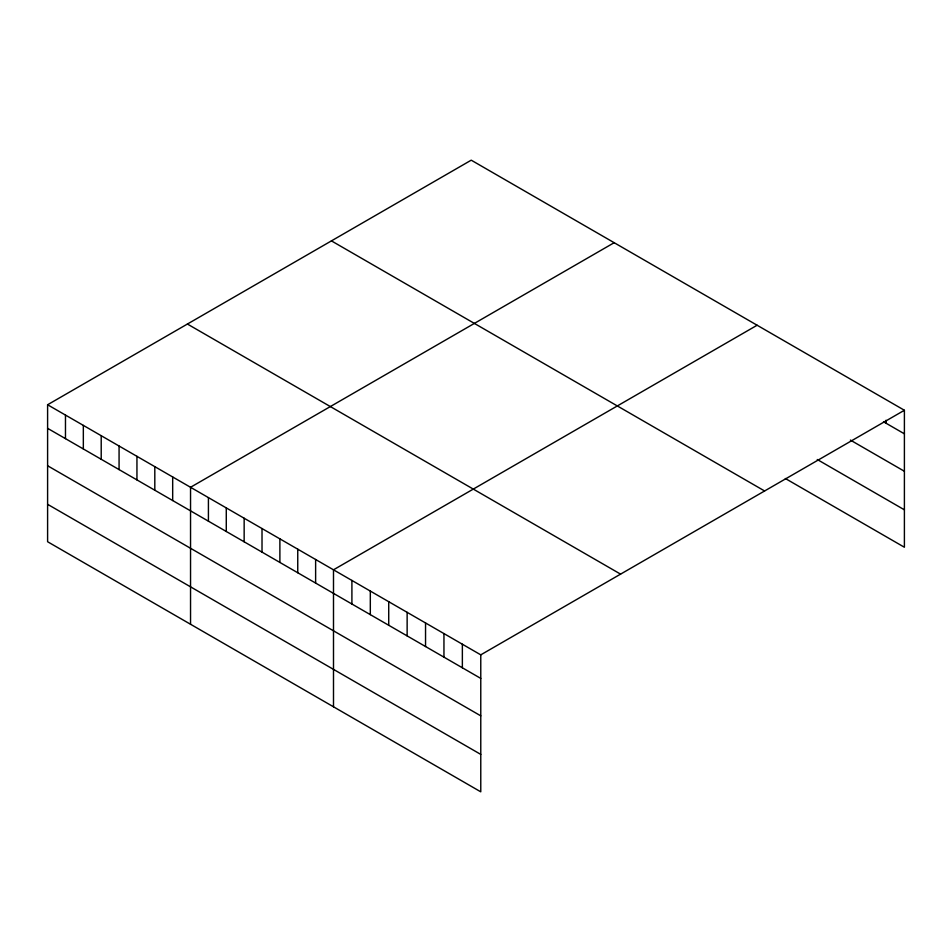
<?xml version="1.0" encoding="UTF-8"?>
<svg xmlns="http://www.w3.org/2000/svg" width="952" height="952" viewBox="0 0 952 952"><rect width="100%" height="100%" fill="white"/><g stroke="black" fill="none" stroke-linecap="round" stroke-linejoin="round"><path stroke-width="1.43" d="M47.6 404.755L480.772 654.845L480.772 791.826L47.6 541.736L47.6 404.755L471.228 160.174L904.4 410.264L904.4 547.245L785.352 478.511M614.171 242.7L190.543 487.281L190.543 624.274M757.126 325.227L333.498 569.808L333.498 706.801M480.772 654.845L904.4 410.264M883.539 421.784L904.4 433.826M850.398 440.086L904.4 471.264M817.256 459.507L904.4 509.82M331.427 240.88L764.599 490.97M187.401 324.037L620.573 574.127M47.6 428.329L480.772 678.407M47.6 465.754L480.772 715.844M47.6 504.31L480.772 754.4M885.991 420.26L885.991 423.2M462.363 644.207L462.363 667.78M443.953 633.58L443.953 657.154M425.544 622.953L425.544 646.527M407.135 612.326L407.135 635.9M388.725 601.7L388.725 625.262M370.316 591.073L370.316 614.635M351.907 580.434L351.907 604.008M315.624 559.49L315.624 583.064M297.75 549.173L297.75 572.747M279.888 538.856L279.888 562.43M262.014 528.55L262.014 552.112M244.152 518.233L244.152 541.795M226.279 507.916L226.279 531.49M208.417 497.598L208.417 521.172M172.681 476.964L172.681 500.538M154.807 466.647L154.807 490.22M136.945 456.329L136.945 479.903M119.071 446.012L119.071 469.586M101.209 435.695L101.209 459.269M83.336 425.389L83.336 448.951M65.474 415.072L65.474 438.634"/></g></svg>
